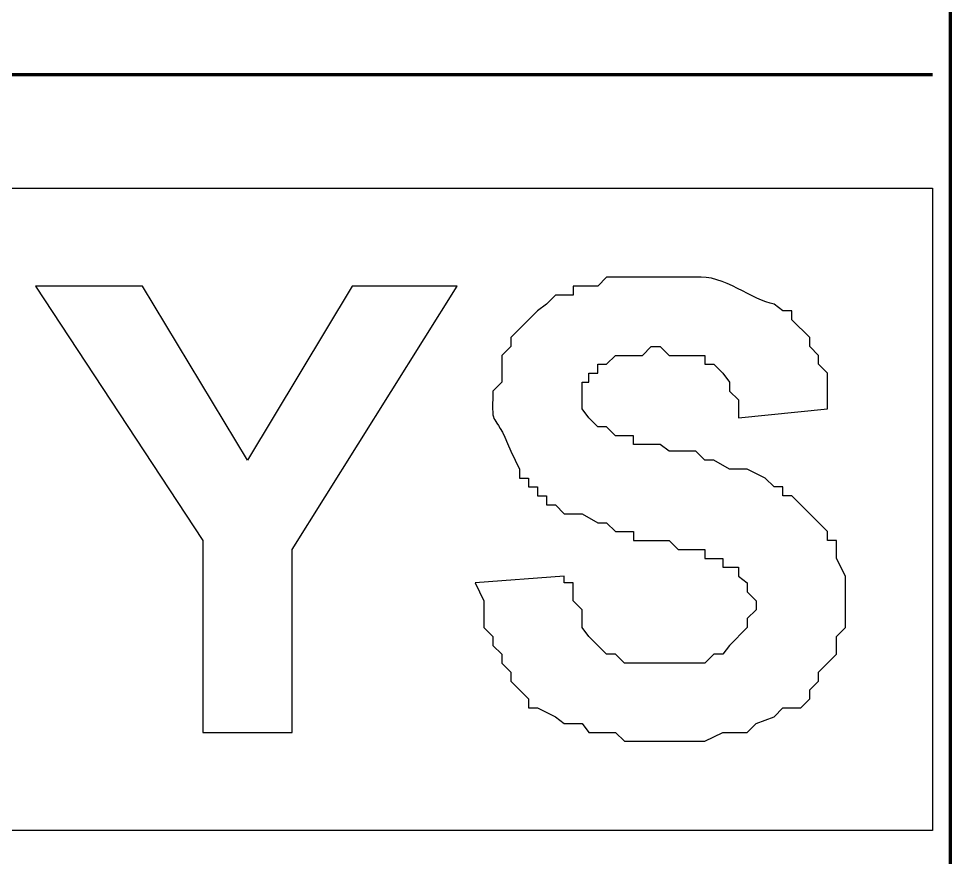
# Model space of a CAD drawing. Header units: millimetres. Extents: x -109 to -14.2, y -107.5 to -24.7.
# Drawn here: x -40.61 to -37.916, y -45.517 to -43.09 of the extents above; entities that cross this region are included whole.
import ezdxf

# ---------------------------------------------------------------- set-up
doc = ezdxf.new("R2010")
doc.units = ezdxf.units.MM
doc.header["$MEASUREMENT"] = 0
doc.layers.add('layer 1', color=7, linetype='Continuous')

msp = doc.modelspace()

# ---------------------------------------------------------------- linework, layer by layer
at = {"layer": 'layer 1', "color": 0, "lineweight": 80}
for points in [[(-37.9157, -66.0839), (-37.9157, -66.0839), (-37.9157, -40.2312), (-37.9157, -40.2312)], [(-46.6086, -43.2515), (-46.6086, -43.2515), (-37.9674, -43.2515), (-37.9674, -43.2515)]]:
    msp.add_open_spline(points, degree=3, dxfattribs=at)
at = {"layer": 'layer 1', "color": 0}
for points, knots in [([(-43.227, -43.5806), (-43.227, -43.5806), (-43.227, -45.4392), (-43.227, -45.4392), (-43.227, -45.4392), (-43.227, -45.4392), (-37.9674, -45.4392), (-37.9674, -45.4392), (-37.9674, -45.4392), (-37.9674, -45.4392), (-37.9674, -43.5806), (-37.9674, -43.5806), (-37.9674, -43.5806), (-37.9674, -43.5806), (-43.227, -43.5806), (-43.227, -43.5806)], [0, 0, 0, 0, 0.2, 0.2, 0.2, 0.2, 0.4, 0.4, 0.4, 0.4, 0.6, 0.6, 0.6, 0.6, 1, 1, 1, 1]), ([(-39.2904, -44.7228), (-39.2904, -44.7228), (-39.0323, -44.7035), (-39.0323, -44.7035), (-39.0323, -44.7035), (-39.0323, -44.7035), (-39.0323, -44.7228), (-39.0323, -44.7228), (-39.0323, -44.7228), (-39.0323, -44.7228), (-39.0065, -44.7228), (-39.0065, -44.7228), (-39.0065, -44.7228), (-39.0065, -44.7228), (-39.0065, -44.7745), (-39.0065, -44.7745), (-39.0065, -44.7745), (-39.0065, -44.7745), (-38.9807, -44.8003), (-38.9807, -44.8003), (-38.9807, -44.8003), (-38.9807, -44.8003), (-38.9807, -44.8519), (-38.9807, -44.8519), (-38.9807, -44.8519), (-38.9807, -44.8519), (-38.9613, -44.8777), (-38.9613, -44.8777), (-38.9613, -44.8777), (-38.9613, -44.8777), (-38.9097, -44.9293), (-38.9097, -44.9293), (-38.9097, -44.9293), (-38.9097, -44.9293), (-38.8839, -44.9293), (-38.8839, -44.9293), (-38.8839, -44.9293), (-38.8839, -44.9293), (-38.8581, -44.9552), (-38.8581, -44.9552), (-38.8581, -44.9552), (-38.7806, -44.9552), (-38.7032, -44.9552), (-38.6257, -44.9552), (-38.6257, -44.9552), (-38.6257, -44.9552), (-38.5999, -44.9293), (-38.5999, -44.9293), (-38.5999, -44.9293), (-38.5999, -44.9293), (-38.5741, -44.9293), (-38.5741, -44.9293), (-38.5741, -44.9293), (-38.5741, -44.9293), (-38.5548, -44.9036), (-38.5548, -44.9036), (-38.5548, -44.9036), (-38.5548, -44.9036), (-38.5031, -44.8519), (-38.5031, -44.8519), (-38.5031, -44.8519), (-38.5031, -44.8519), (-38.5031, -44.8261), (-38.5031, -44.8261), (-38.5031, -44.8261), (-38.5031, -44.8261), (-38.4773, -44.8003), (-38.4773, -44.8003), (-38.4773, -44.8003), (-38.4773, -44.8003), (-38.4773, -44.7745), (-38.4773, -44.7745), (-38.4773, -44.7745), (-38.4773, -44.7745), (-38.5031, -44.7487), (-38.5031, -44.7487), (-38.5031, -44.7487), (-38.5031, -44.7487), (-38.5031, -44.7228), (-38.5031, -44.7228), (-38.5031, -44.7228), (-38.5031, -44.7228), (-38.5289, -44.7035), (-38.5289, -44.7035), (-38.5289, -44.7035), (-38.5289, -44.7035), (-38.5289, -44.6777), (-38.5289, -44.6777), (-38.5289, -44.6777), (-38.5289, -44.6777), (-38.5741, -44.6777), (-38.5741, -44.6777), (-38.5741, -44.6777), (-38.5741, -44.6777), (-38.5741, -44.6519), (-38.5741, -44.6519), (-38.5741, -44.6519), (-38.5741, -44.6519), (-38.6257, -44.6519), (-38.6257, -44.6519), (-38.6257, -44.6519), (-38.6257, -44.6519), (-38.6257, -44.626), (-38.6257, -44.626), (-38.6257, -44.626), (-38.6257, -44.626), (-38.7032, -44.626), (-38.7032, -44.626), (-38.7032, -44.626), (-38.7032, -44.626), (-38.729, -44.6002), (-38.729, -44.6002), (-38.729, -44.6002), (-38.729, -44.6002), (-38.8322, -44.6002), (-38.8322, -44.6002), (-38.8322, -44.6002), (-38.8322, -44.6002), (-38.8322, -44.5744), (-38.8322, -44.5744), (-38.8322, -44.5744), (-38.8322, -44.5744), (-38.8839, -44.5744), (-38.8839, -44.5744), (-38.8839, -44.5744), (-38.8839, -44.5744), (-38.9097, -44.5486), (-38.9097, -44.5486), (-38.9097, -44.5486), (-38.9097, -44.5486), (-38.9355, -44.5486), (-38.9355, -44.5486), (-38.9355, -44.5486), (-38.9355, -44.5486), (-38.9807, -44.5228), (-38.9807, -44.5228), (-38.9807, -44.5228), (-38.9807, -44.5228), (-39.0323, -44.5228), (-39.0323, -44.5228), (-39.0323, -44.5228), (-39.0323, -44.5228), (-39.0581, -44.497), (-39.0581, -44.497), (-39.0581, -44.497), (-39.0581, -44.497), (-39.0839, -44.497), (-39.0839, -44.497), (-39.0839, -44.497), (-39.0839, -44.497), (-39.0839, -44.4712), (-39.0839, -44.4712), (-39.0839, -44.4712), (-39.0839, -44.4712), (-39.1097, -44.4712), (-39.1097, -44.4712), (-39.1097, -44.4712), (-39.1097, -44.4712), (-39.1097, -44.4453), (-39.1097, -44.4453), (-39.1097, -44.4453), (-39.1097, -44.4453), (-39.1356, -44.4453), (-39.1356, -44.4453), (-39.1356, -44.4453), (-39.1356, -44.4453), (-39.1356, -44.4195), (-39.1356, -44.4195), (-39.1356, -44.4195), (-39.1356, -44.4195), (-39.1614, -44.4195), (-39.1614, -44.4195), (-39.1614, -44.4195), (-39.1614, -44.4195), (-39.1614, -44.3937), (-39.1614, -44.3937), (-39.1614, -44.3937), (-39.1614, -44.3937), (-39.1872, -44.3421), (-39.1872, -44.3421), (-39.1872, -44.3421), (-39.2385, -44.2075), (-39.2419, -44.2927), (-39.2388, -44.1679), (-39.2388, -44.1679), (-39.2388, -44.1679), (-39.213, -44.142), (-39.213, -44.142), (-39.213, -44.142), (-39.213, -44.142), (-39.213, -44.0646), (-39.213, -44.0646), (-39.213, -44.0646), (-39.213, -44.0646), (-39.1872, -44.0388), (-39.1872, -44.0388), (-39.1872, -44.0388), (-39.1872, -44.0388), (-39.1872, -44.013), (-39.1872, -44.013), (-39.1872, -44.013), (-39.1872, -44.013), (-39.1097, -43.9355), (-39.1097, -43.9355), (-39.1097, -43.9355), (-39.1097, -43.9355), (-39.0839, -43.9162), (-39.0839, -43.9162), (-39.0839, -43.9162), (-39.0839, -43.9162), (-39.0581, -43.8903), (-39.0581, -43.8903), (-39.0581, -43.8903), (-39.0581, -43.8903), (-39.0065, -43.8903), (-39.0065, -43.8903), (-39.0065, -43.8903), (-39.0065, -43.8903), (-39.0065, -43.8645), (-39.0065, -43.8645), (-39.0065, -43.8645), (-39.0065, -43.8645), (-38.9355, -43.8645), (-38.9355, -43.8645), (-38.9355, -43.8645), (-38.9355, -43.8645), (-38.9097, -43.8387), (-38.9097, -43.8387), (-38.9097, -43.8387), (-38.9097, -43.8387), (-38.6516, -43.8387), (-38.6516, -43.8387), (-38.6516, -43.8387), (-38.5719, -43.8292), (-38.4853, -43.9075), (-38.4257, -43.9162), (-38.4257, -43.9162), (-38.4257, -43.9162), (-38.3999, -43.9355), (-38.3999, -43.9355), (-38.3999, -43.9355), (-38.3999, -43.9355), (-38.374, -43.9355), (-38.374, -43.9355), (-38.374, -43.9355), (-38.374, -43.9355), (-38.374, -43.9613), (-38.374, -43.9613), (-38.374, -43.9613), (-38.374, -43.9613), (-38.3224, -44.013), (-38.3224, -44.013), (-38.3224, -44.013), (-38.3224, -44.013), (-38.3224, -44.0388), (-38.3224, -44.0388), (-38.3224, -44.0388), (-38.3224, -44.0388), (-38.2966, -44.0646), (-38.2966, -44.0646), (-38.2966, -44.0646), (-38.2966, -44.0646), (-38.2966, -44.0904), (-38.2966, -44.0904), (-38.2966, -44.0904), (-38.2966, -44.0904), (-38.2708, -44.1162), (-38.2708, -44.1162), (-38.2708, -44.1162), (-38.2708, -44.1162), (-38.2708, -44.2195), (-38.2708, -44.2195), (-38.2708, -44.2195), (-38.2708, -44.2195), (-38.5289, -44.2453), (-38.5289, -44.2453), (-38.5289, -44.2453), (-38.5289, -44.2453), (-38.5289, -44.1936), (-38.5289, -44.1936), (-38.5289, -44.1936), (-38.5289, -44.1936), (-38.5548, -44.1679), (-38.5548, -44.1679), (-38.5548, -44.1679), (-38.5548, -44.1679), (-38.5548, -44.142), (-38.5548, -44.142), (-38.5548, -44.142), (-38.5548, -44.142), (-38.5741, -44.1162), (-38.5741, -44.1162), (-38.5741, -44.1162), (-38.5741, -44.1162), (-38.5999, -44.0904), (-38.5999, -44.0904), (-38.5999, -44.0904), (-38.5999, -44.0904), (-38.6257, -44.0904), (-38.6257, -44.0904), (-38.6257, -44.0904), (-38.6257, -44.0904), (-38.6257, -44.0646), (-38.6257, -44.0646), (-38.6257, -44.0646), (-38.6257, -44.0646), (-38.729, -44.0646), (-38.729, -44.0646), (-38.729, -44.0646), (-38.729, -44.0646), (-38.7548, -44.0388), (-38.7548, -44.0388), (-38.7548, -44.0388), (-38.7548, -44.0388), (-38.7806, -44.0388), (-38.7806, -44.0388), (-38.7806, -44.0388), (-38.7806, -44.0388), (-38.8064, -44.0646), (-38.8064, -44.0646), (-38.8064, -44.0646), (-38.8064, -44.0646), (-38.8839, -44.0646), (-38.8839, -44.0646), (-38.8839, -44.0646), (-38.8839, -44.0646), (-38.9097, -44.0904), (-38.9097, -44.0904), (-38.9097, -44.0904), (-38.9097, -44.0904), (-38.9355, -44.0904), (-38.9355, -44.0904), (-38.9355, -44.0904), (-38.9355, -44.0904), (-38.9355, -44.1162), (-38.9355, -44.1162), (-38.9355, -44.1162), (-38.9355, -44.1162), (-38.9613, -44.1162), (-38.9613, -44.1162), (-38.9613, -44.1162), (-38.9613, -44.1162), (-38.9613, -44.142), (-38.9613, -44.142), (-38.9613, -44.142), (-38.9613, -44.142), (-38.9807, -44.142), (-38.9807, -44.142), (-38.9807, -44.142), (-38.9807, -44.142), (-38.9807, -44.2195), (-38.9807, -44.2195), (-38.9807, -44.2195), (-38.9807, -44.2195), (-38.9613, -44.2453), (-38.9613, -44.2453), (-38.9613, -44.2453), (-38.9613, -44.2453), (-38.9355, -44.2711), (-38.9355, -44.2711), (-38.9355, -44.2711), (-38.9355, -44.2711), (-38.9097, -44.2711), (-38.9097, -44.2711), (-38.9097, -44.2711), (-38.9097, -44.2711), (-38.8839, -44.2969), (-38.8839, -44.2969), (-38.8839, -44.2969), (-38.8839, -44.2969), (-38.8322, -44.2969), (-38.8322, -44.2969), (-38.8322, -44.2969), (-38.8322, -44.2969), (-38.8322, -44.3227), (-38.8322, -44.3227), (-38.8322, -44.3227), (-38.8322, -44.3227), (-38.7548, -44.3227), (-38.7548, -44.3227), (-38.7548, -44.3227), (-38.7548, -44.3227), (-38.729, -44.3421), (-38.729, -44.3421), (-38.729, -44.3421), (-38.729, -44.3421), (-38.6516, -44.3421), (-38.6516, -44.3421), (-38.6516, -44.3421), (-38.6516, -44.3421), (-38.6257, -44.3679), (-38.6257, -44.3679), (-38.6257, -44.3679), (-38.6257, -44.3679), (-38.5999, -44.3679), (-38.5999, -44.3679), (-38.5999, -44.3679), (-38.5999, -44.3679), (-38.5548, -44.3937), (-38.5548, -44.3937), (-38.5548, -44.3937), (-38.5548, -44.3937), (-38.5031, -44.3937), (-38.5031, -44.3937), (-38.5031, -44.3937), (-38.5031, -44.3937), (-38.4515, -44.4195), (-38.4515, -44.4195), (-38.4515, -44.4195), (-38.4515, -44.4195), (-38.4257, -44.4453), (-38.4257, -44.4453), (-38.4257, -44.4453), (-38.4257, -44.4453), (-38.3999, -44.4453), (-38.3999, -44.4453), (-38.3999, -44.4453), (-38.3999, -44.4453), (-38.3999, -44.4712), (-38.3999, -44.4712), (-38.3999, -44.4712), (-38.3999, -44.4712), (-38.374, -44.4712), (-38.374, -44.4712), (-38.374, -44.4712), (-38.374, -44.4712), (-38.2708, -44.5744), (-38.2708, -44.5744), (-38.2708, -44.5744), (-38.2708, -44.5744), (-38.2708, -44.6002), (-38.2708, -44.6002), (-38.2708, -44.6002), (-38.2708, -44.6002), (-38.245, -44.6002), (-38.245, -44.6002), (-38.245, -44.6002), (-38.245, -44.6002), (-38.245, -44.6519), (-38.245, -44.6519), (-38.245, -44.6519), (-38.245, -44.6519), (-38.2192, -44.7035), (-38.2192, -44.7035), (-38.2192, -44.7035), (-38.2192, -44.7035), (-38.2192, -44.8519), (-38.2192, -44.8519), (-38.2192, -44.8519), (-38.2192, -44.8519), (-38.245, -44.8777), (-38.245, -44.8777), (-38.245, -44.8777), (-38.245, -44.8777), (-38.245, -44.9293), (-38.245, -44.9293), (-38.245, -44.9293), (-38.245, -44.9293), (-38.2966, -44.981), (-38.2966, -44.981), (-38.2966, -44.981), (-38.2966, -44.981), (-38.2966, -45.0068), (-38.2966, -45.0068), (-38.2966, -45.0068), (-38.2966, -45.0068), (-38.3224, -45.0326), (-38.3224, -45.0326), (-38.3224, -45.0326), (-38.3224, -45.0326), (-38.3224, -45.0584), (-38.3224, -45.0584), (-38.3224, -45.0584), (-38.3224, -45.0584), (-38.3482, -45.0842), (-38.3482, -45.0842), (-38.3482, -45.0842), (-38.3482, -45.0842), (-38.3999, -45.0842), (-38.3999, -45.0842), (-38.3999, -45.0842), (-38.3999, -45.0842), (-38.4257, -45.1101), (-38.4257, -45.1101), (-38.4257, -45.1101), (-38.4257, -45.1101), (-38.4773, -45.1294), (-38.4773, -45.1294), (-38.4773, -45.1294), (-38.4773, -45.1294), (-38.5031, -45.1552), (-38.5031, -45.1552), (-38.5031, -45.1552), (-38.5031, -45.1552), (-38.5741, -45.1552), (-38.5741, -45.1552), (-38.5741, -45.1552), (-38.5741, -45.1552), (-38.6257, -45.181), (-38.6257, -45.181), (-38.6257, -45.181), (-38.6946, -45.181), (-38.7634, -45.181), (-38.8322, -45.181), (-38.8322, -45.181), (-38.8322, -45.181), (-38.8581, -45.181), (-38.8581, -45.181), (-38.8581, -45.181), (-38.8581, -45.181), (-38.8839, -45.1552), (-38.8839, -45.1552), (-38.8839, -45.1552), (-38.8839, -45.1552), (-38.9613, -45.1552), (-38.9613, -45.1552), (-38.9613, -45.1552), (-38.9613, -45.1552), (-38.9807, -45.1294), (-38.9807, -45.1294), (-38.9807, -45.1294), (-38.9807, -45.1294), (-39.0323, -45.1294), (-39.0323, -45.1294), (-39.0323, -45.1294), (-39.0323, -45.1294), (-39.0581, -45.1101), (-39.0581, -45.1101), (-39.0581, -45.1101), (-39.0581, -45.1101), (-39.1097, -45.0842), (-39.1097, -45.0842), (-39.1097, -45.0842), (-39.1097, -45.0842), (-39.1356, -45.0842), (-39.1356, -45.0842), (-39.1356, -45.0842), (-39.1356, -45.0842), (-39.1356, -45.0584), (-39.1356, -45.0584), (-39.1356, -45.0584), (-39.1356, -45.0584), (-39.1872, -45.0068), (-39.1872, -45.0068), (-39.1872, -45.0068), (-39.1872, -45.0068), (-39.1872, -44.981), (-39.1872, -44.981), (-39.1872, -44.981), (-39.1872, -44.981), (-39.213, -44.9552), (-39.213, -44.9552), (-39.213, -44.9552), (-39.213, -44.9552), (-39.213, -44.9293), (-39.213, -44.9293), (-39.213, -44.9293), (-39.213, -44.9293), (-39.2388, -44.9036), (-39.2388, -44.9036), (-39.2388, -44.9036), (-39.2388, -44.9036), (-39.2388, -44.8777), (-39.2388, -44.8777), (-39.2388, -44.8777), (-39.2388, -44.8777), (-39.2646, -44.8519), (-39.2646, -44.8519), (-39.2646, -44.8519), (-39.2646, -44.8519), (-39.2646, -44.7745), (-39.2646, -44.7745), (-39.2646, -44.7745), (-39.2646, -44.7745), (-39.2904, -44.7228), (-39.2904, -44.7228)], [0, 0, 0, 0, 0.006897, 0.006897, 0.006897, 0.006897, 0.013793, 0.013793, 0.013793, 0.013793, 0.02069, 0.02069, 0.02069, 0.02069, 0.027586, 0.027586, 0.027586, 0.027586, 0.034483, 0.034483, 0.034483, 0.034483, 0.041379, 0.041379, 0.041379, 0.041379, 0.048276, 0.048276, 0.048276, 0.048276, 0.055172, 0.055172, 0.055172, 0.055172, 0.062069, 0.062069, 0.062069, 0.062069, 0.068966, 0.068966, 0.068966, 0.068966, 0.075862, 0.075862, 0.075862, 0.075862, 0.082759, 0.082759, 0.082759, 0.082759, 0.089655, 0.089655, 0.089655, 0.089655, 0.096552, 0.096552, 0.096552, 0.096552, 0.103448, 0.103448, 0.103448, 0.103448, 0.110345, 0.110345, 0.110345, 0.110345, 0.117241, 0.117241, 0.117241, 0.117241, 0.124138, 0.124138, 0.124138, 0.124138, 0.131034, 0.131034, 0.131034, 0.131034, 0.137931, 0.137931, 0.137931, 0.137931, 0.144828, 0.144828, 0.144828, 0.144828, 0.151724, 0.151724, 0.151724, 0.151724, 0.158621, 0.158621, 0.158621, 0.158621, 0.165517, 0.165517, 0.165517, 0.165517, 0.172414, 0.172414, 0.172414, 0.172414, 0.17931, 0.17931, 0.17931, 0.17931, 0.186207, 0.186207, 0.186207, 0.186207, 0.193103, 0.193103, 0.193103, 0.193103, 0.2, 0.2, 0.2, 0.2, 0.206897, 0.206897, 0.206897, 0.206897, 0.213793, 0.213793, 0.213793, 0.213793, 0.22069, 0.22069, 0.22069, 0.22069, 0.227586, 0.227586, 0.227586, 0.227586, 0.234483, 0.234483, 0.234483, 0.234483, 0.241379, 0.241379, 0.241379, 0.241379, 0.248276, 0.248276, 0.248276, 0.248276, 0.255172, 0.255172, 0.255172, 0.255172, 0.262069, 0.262069, 0.262069, 0.262069, 0.268966, 0.268966, 0.268966, 0.268966, 0.275862, 0.275862, 0.275862, 0.275862, 0.282759, 0.282759, 0.282759, 0.282759, 0.289655, 0.289655, 0.289655, 0.289655, 0.296552, 0.296552, 0.296552, 0.296552, 0.303448, 0.303448, 0.303448, 0.303448, 0.310345, 0.310345, 0.310345, 0.310345, 0.317241, 0.317241, 0.317241, 0.317241, 0.324138, 0.324138, 0.324138, 0.324138, 0.331034, 0.331034, 0.331034, 0.331034, 0.337931, 0.337931, 0.337931, 0.337931, 0.344828, 0.344828, 0.344828, 0.344828, 0.351724, 0.351724, 0.351724, 0.351724, 0.358621, 0.358621, 0.358621, 0.358621, 0.365517, 0.365517, 0.365517, 0.365517, 0.372414, 0.372414, 0.372414, 0.372414, 0.37931, 0.37931, 0.37931, 0.37931, 0.386207, 0.386207, 0.386207, 0.386207, 0.393103, 0.393103, 0.393103, 0.393103, 0.4, 0.4, 0.4, 0.4, 0.406897, 0.406897, 0.406897, 0.406897, 0.413793, 0.413793, 0.413793, 0.413793, 0.42069, 0.42069, 0.42069, 0.42069, 0.427586, 0.427586, 0.427586, 0.427586, 0.434483, 0.434483, 0.434483, 0.434483, 0.441379, 0.441379, 0.441379, 0.441379, 0.448276, 0.448276, 0.448276, 0.448276, 0.455172, 0.455172, 0.455172, 0.455172, 0.462069, 0.462069, 0.462069, 0.462069, 0.468966, 0.468966, 0.468966, 0.468966, 0.475862, 0.475862, 0.475862, 0.475862, 0.482759, 0.482759, 0.482759, 0.482759, 0.489655, 0.489655, 0.489655, 0.489655, 0.496552, 0.496552, 0.496552, 0.496552, 0.503448, 0.503448, 0.503448, 0.503448, 0.510345, 0.510345, 0.510345, 0.510345, 0.517241, 0.517241, 0.517241, 0.517241, 0.524138, 0.524138, 0.524138, 0.524138, 0.531034, 0.531034, 0.531034, 0.531034, 0.537931, 0.537931, 0.537931, 0.537931, 0.544828, 0.544828, 0.544828, 0.544828, 0.551724, 0.551724, 0.551724, 0.551724, 0.558621, 0.558621, 0.558621, 0.558621, 0.565517, 0.565517, 0.565517, 0.565517, 0.572414, 0.572414, 0.572414, 0.572414, 0.57931, 0.57931, 0.57931, 0.57931, 0.586207, 0.586207, 0.586207, 0.586207, 0.593103, 0.593103, 0.593103, 0.593103, 0.6, 0.6, 0.6, 0.6, 0.606897, 0.606897, 0.606897, 0.606897, 0.613793, 0.613793, 0.613793, 0.613793, 0.62069, 0.62069, 0.62069, 0.62069, 0.627586, 0.627586, 0.627586, 0.627586, 0.634483, 0.634483, 0.634483, 0.634483, 0.641379, 0.641379, 0.641379, 0.641379, 0.648276, 0.648276, 0.648276, 0.648276, 0.655172, 0.655172, 0.655172, 0.655172, 0.662069, 0.662069, 0.662069, 0.662069, 0.668966, 0.668966, 0.668966, 0.668966, 0.675862, 0.675862, 0.675862, 0.675862, 0.682759, 0.682759, 0.682759, 0.682759, 0.689655, 0.689655, 0.689655, 0.689655, 0.696552, 0.696552, 0.696552, 0.696552, 0.703448, 0.703448, 0.703448, 0.703448, 0.710345, 0.710345, 0.710345, 0.710345, 0.717241, 0.717241, 0.717241, 0.717241, 0.724138, 0.724138, 0.724138, 0.724138, 0.731034, 0.731034, 0.731034, 0.731034, 0.737931, 0.737931, 0.737931, 0.737931, 0.744828, 0.744828, 0.744828, 0.744828, 0.751724, 0.751724, 0.751724, 0.751724, 0.758621, 0.758621, 0.758621, 0.758621, 0.765517, 0.765517, 0.765517, 0.765517, 0.772414, 0.772414, 0.772414, 0.772414, 0.77931, 0.77931, 0.77931, 0.77931, 0.786207, 0.786207, 0.786207, 0.786207, 0.793103, 0.793103, 0.793103, 0.793103, 0.8, 0.8, 0.8, 0.8, 0.806897, 0.806897, 0.806897, 0.806897, 0.813793, 0.813793, 0.813793, 0.813793, 0.82069, 0.82069, 0.82069, 0.82069, 0.827586, 0.827586, 0.827586, 0.827586, 0.834483, 0.834483, 0.834483, 0.834483, 0.841379, 0.841379, 0.841379, 0.841379, 0.848276, 0.848276, 0.848276, 0.848276, 0.855172, 0.855172, 0.855172, 0.855172, 0.862069, 0.862069, 0.862069, 0.862069, 0.868966, 0.868966, 0.868966, 0.868966, 0.875862, 0.875862, 0.875862, 0.875862, 0.882759, 0.882759, 0.882759, 0.882759, 0.889655, 0.889655, 0.889655, 0.889655, 0.896552, 0.896552, 0.896552, 0.896552, 0.903448, 0.903448, 0.903448, 0.903448, 0.910345, 0.910345, 0.910345, 0.910345, 0.917241, 0.917241, 0.917241, 0.917241, 0.924138, 0.924138, 0.924138, 0.924138, 0.931034, 0.931034, 0.931034, 0.931034, 0.937931, 0.937931, 0.937931, 0.937931, 0.944828, 0.944828, 0.944828, 0.944828, 0.951724, 0.951724, 0.951724, 0.951724, 0.958621, 0.958621, 0.958621, 0.958621, 0.965517, 0.965517, 0.965517, 0.965517, 0.972414, 0.972414, 0.972414, 0.972414, 0.97931, 0.97931, 0.97931, 0.97931, 0.986207, 0.986207, 0.986207, 0.986207, 1, 1, 1, 1]), ([(-40.0778, -45.1552), (-40.0778, -45.1552), (-40.0778, -44.6002), (-40.0778, -44.6002), (-40.0778, -44.6002), (-40.0778, -44.6002), (-40.5618, -43.8645), (-40.5618, -43.8645), (-40.5618, -43.8645), (-40.5618, -43.8645), (-40.252, -43.8645), (-40.252, -43.8645), (-40.252, -43.8645), (-40.252, -43.8645), (-39.9487, -44.3679), (-39.9487, -44.3679), (-39.9487, -44.3679), (-39.9487, -44.3679), (-39.6454, -43.8645), (-39.6454, -43.8645), (-39.6454, -43.8645), (-39.6454, -43.8645), (-39.3421, -43.8645), (-39.3421, -43.8645), (-39.3421, -43.8645), (-39.3421, -43.8645), (-39.8196, -44.626), (-39.8196, -44.626), (-39.8196, -44.626), (-39.8196, -44.626), (-39.8196, -45.1552), (-39.8196, -45.1552), (-39.8196, -45.1552), (-39.8196, -45.1552), (-40.0778, -45.1552), (-40.0778, -45.1552)], [0, 0, 0, 0, 0.1, 0.1, 0.1, 0.1, 0.2, 0.2, 0.2, 0.2, 0.3, 0.3, 0.3, 0.3, 0.4, 0.4, 0.4, 0.4, 0.5, 0.5, 0.5, 0.5, 0.6, 0.6, 0.6, 0.6, 0.7, 0.7, 0.7, 0.7, 0.8, 0.8, 0.8, 0.8, 1, 1, 1, 1])]:
    msp.add_open_spline(points, degree=3, knots=knots, dxfattribs=at)

doc.saveas('drawing.dxf')
